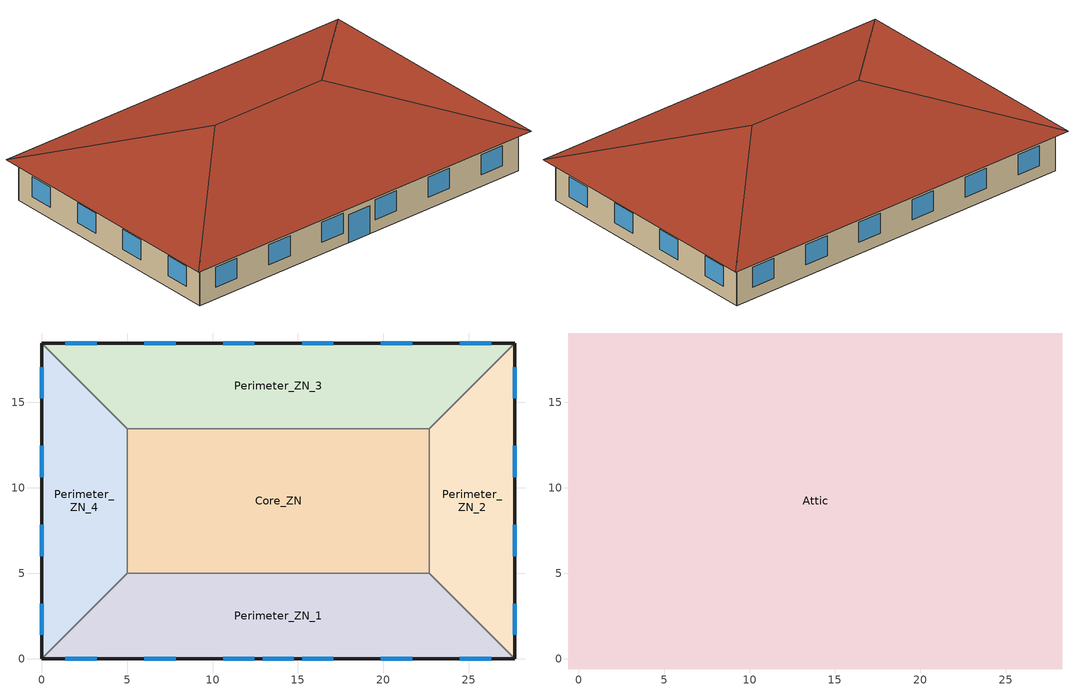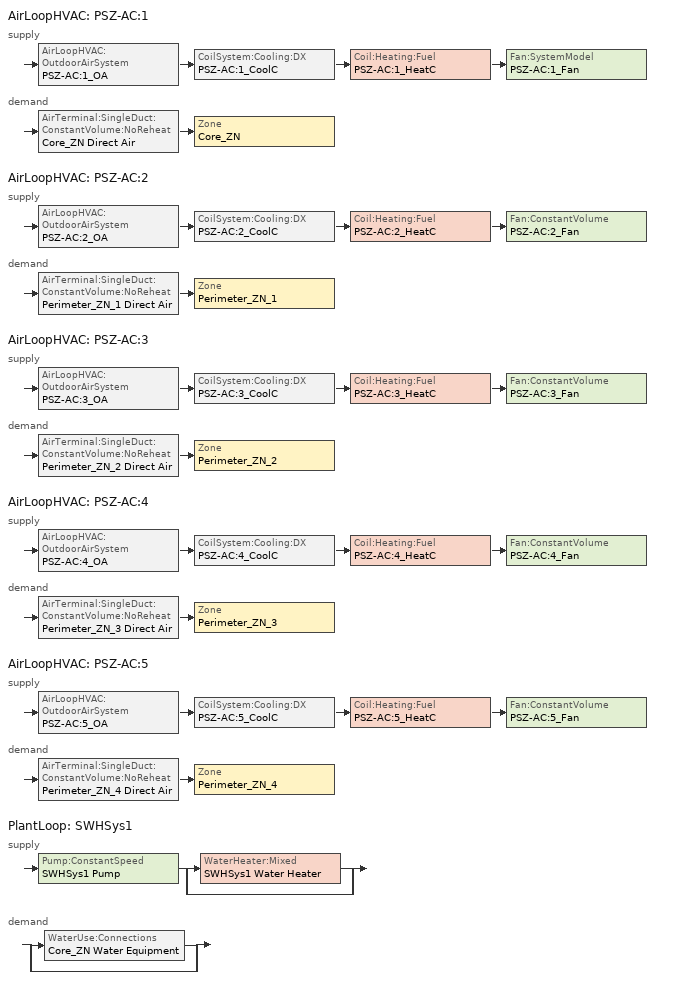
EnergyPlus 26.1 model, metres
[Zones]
Core_ZN
 floor ground (ext-slab): 5,13.46 22.69,13.46 22.69,5 5,5 z0
 wall to Perimeter_ZN_2 (int-walls): 22.69,5 22.69,13.46 z0:3.05
 wall to Perimeter_ZN_3 (int-walls): 22.69,13.46 5,13.46 z0:3.05
 wall to Perimeter_ZN_1 (int-walls): 5,5 22.69,5 z0:3.05
 wall to Perimeter_ZN_4 (int-walls): 5,13.46 5,5 z0:3.05
Perimeter_ZN_1
 floor ground (ext-slab): 27.69,0 0,0 5,5 22.69,5 z0
 wall outside (Mass Non-res Ext Wall): 0,0 27.69,0 z0:3.05
 wall to Perimeter_ZN_2 (int-walls): 27.69,0 22.69,5 z0:3.05
 wall to Perimeter_ZN_4 (int-walls): 5,5 0,0 z0:3.05
 window (Window Non-res Fixed): 1.39,0 3.22,0 / 6.01,0 7.84,0 / 10.62,0 12.45,0 / 15.24,0 17.07,0 / 19.85,0 21.68,0 / 24.47,0 26.3,0 z0.9:2.42; 12.93,0 14.76,0 z0:2.13
Perimeter_ZN_2
 floor ground (ext-slab): 22.69,13.46 27.69,18.46 27.69,0 22.69,5 z0
 wall outside (Mass Non-res Ext Wall): 27.69,0 27.69,18.46 z0:3.05
 wall to Perimeter_ZN_3 (int-walls): 27.69,18.46 22.69,13.46 z0:3.05
 window (Window Non-res Fixed): 27.69,1.39 27.69,3.22 / 27.69,6.01 27.69,7.84 / 27.69,10.62 27.69,12.45 / 27.69,15.24 27.69,17.07 z0.9:2.42
Perimeter_ZN_3
 floor ground (ext-slab): 5,13.46 0,18.46 27.69,18.46 22.69,13.46 z0
 wall outside (Mass Non-res Ext Wall): 27.69,18.46 0,18.46 z0:3.05
 wall to Perimeter_ZN_4 (int-walls): 0,18.46 5,13.46 z0:3.05
 window (Window Non-res Fixed): 26.3,18.46 24.47,18.46 / 21.68,18.46 19.85,18.46 / 17.07,18.46 15.24,18.46 / 12.45,18.46 10.62,18.46 / 7.84,18.46 6.01,18.46 / 3.22,18.46 1.39,18.46 z0.9:2.42
Perimeter_ZN_4
 floor ground (ext-slab): 5,5 0,0 0,18.46 5,13.46 z0
 wall outside (Mass Non-res Ext Wall): 0,18.46 0,0 z0:3.05
 window (Window Non-res Fixed): 0,17.07 0,15.24 / 0,12.45 0,10.62 / 0,7.84 0,6.01 / 0,3.22 0,1.39 z0.9:2.42
Attic
 floor outside (Attic Non-res Floor): 28.29,19.06 28.29,-0.6 27.69,0 27.69,18.46 z3.05; -0.6,19.06 28.29,19.06 27.69,18.46 0,18.46 z3.05; 0,0 27.69,0 28.29,-0.6 -0.6,-0.6 z3.05; -0.6,19.06 0,18.46 0,0 -0.6,-0.6 z3.05
 floor to Core_ZN (Attic Non-res Floor): 5,13.46 22.69,13.46 22.69,5 5,5 z3.05
 floor to Perimeter_ZN_2 (Attic Non-res Floor): 22.69,5 22.69,13.46 27.69,18.46 27.69,0 z3.05
 floor to Perimeter_ZN_3 (Attic Non-res Floor): 0,18.46 27.69,18.46 22.69,13.46 5,13.46 z3.05
 floor to Perimeter_ZN_1 (Attic Non-res Floor): 0,0 5,5 22.69,5 27.69,0 z3.05
 floor to Perimeter_ZN_4 (Attic Non-res Floor): 5,13.46 5,5 0,0 0,18.46 z3.05
 roof outside (Attic Non-res Roof): 28.29,-0.6,3.05 28.29,19.06,3.05 18.46,9.23,6.33; 28.29,19.06,3.05 -0.6,19.06,3.05 9.23,9.23,6.33 18.46,9.23,6.33; -0.6,-0.6,3.05 28.29,-0.6,3.05 18.46,9.23,6.33 9.23,9.23,6.33; -0.6,19.06,3.05 -0.6,-0.6,3.05 9.23,9.23,6.33
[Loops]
AirLoopHVAC 'PSZ-AC:1'
 supply: AirLoopHVAC:OutdoorAirSystem 'PSZ-AC:1_OA' > CoilSystem:Cooling:DX 'PSZ-AC:1_CoolC' > Coil:Heating:Fuel 'PSZ-AC:1_HeatC' > Fan:SystemModel 'PSZ-AC:1_Fan'
 demand: AirTerminal:SingleDuct:ConstantVolume:NoReheat 'Core_ZN Direct Air' > Zone 'Core_ZN'
AirLoopHVAC 'PSZ-AC:2'
 supply: AirLoopHVAC:OutdoorAirSystem 'PSZ-AC:2_OA' > CoilSystem:Cooling:DX 'PSZ-AC:2_CoolC' > Coil:Heating:Fuel 'PSZ-AC:2_HeatC' > Fan:ConstantVolume 'PSZ-AC:2_Fan'
 demand: AirTerminal:SingleDuct:ConstantVolume:NoReheat 'Perimeter_ZN_1 Direct Air' > Zone 'Perimeter_ZN_1'
AirLoopHVAC 'PSZ-AC:3'
 supply: AirLoopHVAC:OutdoorAirSystem 'PSZ-AC:3_OA' > CoilSystem:Cooling:DX 'PSZ-AC:3_CoolC' > Coil:Heating:Fuel 'PSZ-AC:3_HeatC' > Fan:ConstantVolume 'PSZ-AC:3_Fan'
 demand: AirTerminal:SingleDuct:ConstantVolume:NoReheat 'Perimeter_ZN_2 Direct Air' > Zone 'Perimeter_ZN_2'
AirLoopHVAC 'PSZ-AC:4'
 supply: AirLoopHVAC:OutdoorAirSystem 'PSZ-AC:4_OA' > CoilSystem:Cooling:DX 'PSZ-AC:4_CoolC' > Coil:Heating:Fuel 'PSZ-AC:4_HeatC' > Fan:ConstantVolume 'PSZ-AC:4_Fan'
 demand: AirTerminal:SingleDuct:ConstantVolume:NoReheat 'Perimeter_ZN_3 Direct Air' > Zone 'Perimeter_ZN_3'
AirLoopHVAC 'PSZ-AC:5'
 supply: AirLoopHVAC:OutdoorAirSystem 'PSZ-AC:5_OA' > CoilSystem:Cooling:DX 'PSZ-AC:5_CoolC' > Coil:Heating:Fuel 'PSZ-AC:5_HeatC' > Fan:ConstantVolume 'PSZ-AC:5_Fan'
 demand: AirTerminal:SingleDuct:ConstantVolume:NoReheat 'Perimeter_ZN_4 Direct Air' > Zone 'Perimeter_ZN_4'
PlantLoop 'SWHSys1'
 supply: Pump:ConstantSpeed 'SWHSys1 Pump' > split
  | WaterHeater:Mixed 'SWHSys1 Water Heater'
  | bypass
 demand: split
  | WaterUse:Connections 'Core_ZN Water Equipment'
  | bypass
[Building]
Ref Bldg Small Office New2004_v1.3_5.0: 0, City, 0.04, 0.2, FullInteriorAndExterior, 25, 6
[Site:Location]
USA IL-CHICAGO-OHARE: 41.77, -87.75, -6, 190
[SizingPeriod:DesignDay]
CHICAGO Ann Htg 99.6% Condns DB: 1, 21, WinterDesignDay, -20.6, 0, , , Wetbulb, -20.6, , , , , 99063, 4.9, 270, No, No, No, ASHRAEClearSky, , , , , 0
CHICAGO Ann Clg .4% Condns WB=>MDB: 7, 21, SummerDesignDay, 31.2, 10.7, , , Wetbulb, 25.5, , , , , 99063, 5.3, 230, No, No, No, ASHRAEClearSky, , , , , 1
[Site:WaterMainsTemperature]
CORRELATION: , 9.69, 28.1
[Site:GroundTemperature:BuildingSurface]
19.527, 19.502, 19.536, 19.598, 20.002, 21.64, 22.225, 22.375, 21.449, 20.121, 19.802, 19.633
[Construction]
Mass Non-res Ext Wall: 1IN Stucco, 8IN Concrete HW, Mass NonRes Wall Insulation, 1/2IN Gypsum
Attic Non-res Floor: 1/2IN Gypsum, AtticFloor NonRes Insulation, 1/2IN Gypsum
Attic Non-res Roof: Roof Membrane, Metal Decking
ext-slab: HW CONCRETE, CP02 CARPET PAD
int-walls: 1/2IN Gypsum, 1/2IN Gypsum
Window Non-res Fixed: NonRes Fixed Assembly Window
InteriorFurnishings: Std Wood 6inch
[Material]
Mass NonRes Wall Insulation: MediumRough, 0.0495495, 0.049, 265, 836.8, 0.9, 0.7, 0.7
AtticFloor NonRes Insulation: MediumRough, 0.236805, 0.049, 265, 836.8, 0.9, 0.7, 0.7
Std Wood 6inch: MediumSmooth, 0.15, 0.12, 540, 1210, 0.9, 0.7, 0.7
1/2IN Gypsum: Smooth, 0.0127, 0.16, 784.9, 830, 0.9, 0.92, 0.92
1IN Stucco: Smooth, 0.0253, 0.6918, 1858, 837, 0.9, 0.92, 0.92
8IN CONCRETE HW: Rough, 0.2032, 1.311, 2240, 836.8, 0.9, 0.7, 0.7
HW CONCRETE: Rough, 0.1016, 1.311, 2240, 836.8, 0.9, 0.7, 0.7
Roof Membrane: VeryRough, 0.0095, 0.16, 1121.29, 1460, 0.9, 0.7, 0.7
Metal Decking: MediumSmooth, 0.0015, 45.006, 7680, 418.4, 0.9, 0.7, 0.3
[WindowMaterial:SimpleGlazingSystem]
NonRes Fixed Assembly Window: 3.23646, 0.39
[Material:NoMass]
CP02 CARPET PAD: VeryRough, 0.2165, 0.9, 0.7, 0.8
[Zone]
Attic: 0, 0, 0, 0, 1, 1, , , autocalculate, , , No
Core_ZN; Perimeter_ZN_1; Perimeter_ZN_2; Perimeter_ZN_3; Perimeter_ZN_4: 0, 0, 0, 0, 1, 1, , , autocalculate, , , Yes
[People]
Core_ZN People: Core_ZN, BLDG_OCC_SCH, Area/Person, , , 18.58, 0.3, AUTOCALCULATE, ACTIVITY_SCH, , No, EnclosureAveraged, , WORK_EFF_SCH, ClothingInsulationSchedule, , CLOTHING_SCH, AIR_VELO_SCH, Fanger
Perimeter_ZN_1 People: Perimeter_ZN_1, BLDG_OCC_SCH, Area/Person, , , 18.58, 0.3, AUTOCALCULATE, ACTIVITY_SCH, , No, EnclosureAveraged, , WORK_EFF_SCH, ClothingInsulationSchedule, , CLOTHING_SCH, AIR_VELO_SCH, Fanger
Perimeter_ZN_2 People: Perimeter_ZN_2, BLDG_OCC_SCH, Area/Person, , , 18.58, 0.3, AUTOCALCULATE, ACTIVITY_SCH, , No, EnclosureAveraged, , WORK_EFF_SCH, ClothingInsulationSchedule, , CLOTHING_SCH, AIR_VELO_SCH, Fanger
Perimeter_ZN_3 People: Perimeter_ZN_3, BLDG_OCC_SCH, Area/Person, , , 18.58, 0.3, AUTOCALCULATE, ACTIVITY_SCH, , No, EnclosureAveraged, , WORK_EFF_SCH, ClothingInsulationSchedule, , CLOTHING_SCH, AIR_VELO_SCH, Fanger
Perimeter_ZN_4 People: Perimeter_ZN_4, BLDG_OCC_SCH, Area/Person, , , 18.58, 0.3, AUTOCALCULATE, ACTIVITY_SCH, , No, EnclosureAveraged, , WORK_EFF_SCH, ClothingInsulationSchedule, , CLOTHING_SCH, AIR_VELO_SCH, Fanger
[Lights]
Core_ZN_Lights: Core_ZN, BLDG_LIGHT_SCH, Watts/Area, , 10.76, , 0, 0.7, 0.2, 1, General, No
Perimeter_ZN_1_Lights: Perimeter_ZN_1, BLDG_LIGHT_SCH, Watts/Area, , 10.76, , 0, 0.7, 0.2, 1, General, No
Perimeter_ZN_2_Lights: Perimeter_ZN_2, BLDG_LIGHT_SCH, Watts/Area, , 10.76, , 0, 0.7, 0.2, 1, General, No
Perimeter_ZN_3_Lights: Perimeter_ZN_3, BLDG_LIGHT_SCH, Watts/Area, , 10.76, , 0, 0.7, 0.2, 1, General, No
Perimeter_ZN_4_Lights: Perimeter_ZN_4, BLDG_LIGHT_SCH, Watts/Area, , 10.76, , 0, 0.7, 0.2, 1, General, No
[ElectricEquipment]
Core_ZN_MiscPlug_Equip: Core_ZN, BLDG_EQUIP_SCH, Watts/Area, , 10.76, , 0, 0.5, 0, MiscPlug
Perimeter_ZN_1_MiscPlug_Equip: Perimeter_ZN_1, BLDG_EQUIP_SCH, Watts/Area, , 10.76, , 0, 0.5, 0, MiscPlug
Perimeter_ZN_2_MiscPlug_Equip: Perimeter_ZN_2, BLDG_EQUIP_SCH, Watts/Area, , 10.76, , 0, 0.5, 0, MiscPlug
Perimeter_ZN_3_MiscPlug_Equip: Perimeter_ZN_3, BLDG_EQUIP_SCH, Watts/Area, , 10.76, , 0, 0.5, 0, MiscPlug
Perimeter_ZN_4_MiscPlug_Equip: Perimeter_ZN_4, BLDG_EQUIP_SCH, Watts/Area, , 10.76, , 0, 0.5, 0, MiscPlug
[Exterior:Lights]
Exterior Facade Lighting: ALWAYS_ON, 2303, AstronomicalClock, Exterior Facade Lighting
[ZoneInfiltration:DesignFlowRate]
Core_ZN_Infiltration: Core_ZN, INFIL_QUARTER_ON_SCH, AirChanges/Hour, , , , 0.36, 1, 0, 0, 0
Perimeter_ZN_1_Infiltration: Perimeter_ZN_1, INFIL_QUARTER_ON_SCH, Flow/ExteriorArea, , , 0.000302, , 1, 0, 0, 0
Perimeter_ZN_2_Infiltration: Perimeter_ZN_2, INFIL_QUARTER_ON_SCH, Flow/ExteriorArea, , , 0.000302, , 1, 0, 0, 0
Perimeter_ZN_3_Infiltration: Perimeter_ZN_3, INFIL_QUARTER_ON_SCH, Flow/ExteriorArea, , , 0.000302, , 1, 0, 0, 0
Perimeter_ZN_4_Infiltration: Perimeter_ZN_4, INFIL_QUARTER_ON_SCH, Flow/ExteriorArea, , , 0.000302, , 1, 0, 0, 0
Attic_Infiltration: Attic, ALWAYS_ON, AirChanges/Hour, , , , 1, 1, 0, 0, 0
[InternalMass]
Core_ZN Internal Mass: InteriorFurnishings, Core_ZN, , 299.3148
Perimeter_ZN_1 Internal Mass: InteriorFurnishings, Perimeter_ZN_1, , 226.9
Perimeter_ZN_2 Internal Mass: InteriorFurnishings, Perimeter_ZN_2, , 134.6
Perimeter_ZN_3 Internal Mass: InteriorFurnishings, Perimeter_ZN_3, , 226.9
Perimeter_ZN_4 Internal Mass: InteriorFurnishings, Perimeter_ZN_4, , 134.6
[Fan:SystemModel]
PSZ-AC:1_Fan: HVACOperationSchd, PSZ-AC:1_HeatC-PSZ-AC:1_FanNode, PSZ-AC:1 Supply Equipment Outlet Node, AUTOSIZE, Discrete, 0, 622, 0.825, 1, AUTOSIZE, TotalEfficiencyAndPressure, , , 0.53625, , , , , , Fan Energy
[Fan:ConstantVolume]
PSZ-AC:2_Fan: HVACOperationSchd, 0.53625, 622, AUTOSIZE, 0.825, 1, PSZ-AC:2_HeatC-PSZ-AC:2_FanNode, PSZ-AC:2 Supply Equipment Outlet Node, Fan Energy
PSZ-AC:3_Fan: HVACOperationSchd, 0.53625, 622, AUTOSIZE, 0.825, 1, PSZ-AC:3_HeatC-PSZ-AC:3_FanNode, PSZ-AC:3 Supply Equipment Outlet Node, Fan Energy
PSZ-AC:4_Fan: HVACOperationSchd, 0.53625, 622, AUTOSIZE, 0.825, 1, PSZ-AC:4_HeatC-PSZ-AC:4_FanNode, PSZ-AC:4 Supply Equipment Outlet Node, Fan Energy
PSZ-AC:5_Fan: HVACOperationSchd, 0.53625, 622, AUTOSIZE, 0.825, 1, PSZ-AC:5_HeatC-PSZ-AC:5_FanNode, PSZ-AC:5 Supply Equipment Outlet Node, Fan Energy
[Coil:Heating:Fuel]
PSZ-AC:1_HeatC: ALWAYS_ON, NaturalGas, 0.8, AUTOSIZE, PSZ-AC:1_CoolC-PSZ-AC:1_HeatCNode, PSZ-AC:1_HeatC-PSZ-AC:1_FanNode, PSZ-AC:1_HeatC-PSZ-AC:1_FanNode
PSZ-AC:2_HeatC: ALWAYS_ON, NaturalGas, 0.8, AUTOSIZE, PSZ-AC:2_CoolC-PSZ-AC:2_HeatCNode, PSZ-AC:2_HeatC-PSZ-AC:2_FanNode, PSZ-AC:2_HeatC-PSZ-AC:2_FanNode
PSZ-AC:3_HeatC: ALWAYS_ON, NaturalGas, 0.8, AUTOSIZE, PSZ-AC:3_CoolC-PSZ-AC:3_HeatCNode, PSZ-AC:3_HeatC-PSZ-AC:3_FanNode, PSZ-AC:3_HeatC-PSZ-AC:3_FanNode
PSZ-AC:4_HeatC: ALWAYS_ON, NaturalGas, 0.8, AUTOSIZE, PSZ-AC:4_CoolC-PSZ-AC:4_HeatCNode, PSZ-AC:4_HeatC-PSZ-AC:4_FanNode, PSZ-AC:4_HeatC-PSZ-AC:4_FanNode
PSZ-AC:5_HeatC: ALWAYS_ON, NaturalGas, 0.8, AUTOSIZE, PSZ-AC:5_CoolC-PSZ-AC:5_HeatCNode, PSZ-AC:5_HeatC-PSZ-AC:5_FanNode, PSZ-AC:5_HeatC-PSZ-AC:5_FanNode
[Coil:Cooling:DX:SingleSpeed]
PSZ-AC:1_CoolC DXCoil: ALWAYS_ON, AUTOSIZE, AUTOSIZE, 3.66668, AUTOSIZE, , 934.4, PSZ-AC:1_OA-PSZ-AC:1_CoolCNode, PSZ-AC:1_CoolC-PSZ-AC:1_HeatCNode, Cool-Cap-fT, ConstantCubic, Cool-EIR-fT, ConstantCubic, Cool-PLF-fPLR
PSZ-AC:2_CoolC DXCoil: ALWAYS_ON, AUTOSIZE, AUTOSIZE, 3.66668, AUTOSIZE, , 934.4, PSZ-AC:2_OA-PSZ-AC:2_CoolCNode, PSZ-AC:2_CoolC-PSZ-AC:2_HeatCNode, Cool-Cap-fT, ConstantCubic, Cool-EIR-fT, ConstantCubic, Cool-PLF-fPLR
PSZ-AC:3_CoolC DXCoil: ALWAYS_ON, AUTOSIZE, AUTOSIZE, 3.66668, AUTOSIZE, , 934.4, PSZ-AC:3_OA-PSZ-AC:3_CoolCNode, PSZ-AC:3_CoolC-PSZ-AC:3_HeatCNode, Cool-Cap-fT, ConstantCubic, Cool-EIR-fT, ConstantCubic, Cool-PLF-fPLR
PSZ-AC:4_CoolC DXCoil: ALWAYS_ON, AUTOSIZE, AUTOSIZE, 3.66668, AUTOSIZE, , 934.4, PSZ-AC:4_OA-PSZ-AC:4_CoolCNode, PSZ-AC:4_CoolC-PSZ-AC:4_HeatCNode, Cool-Cap-fT, ConstantCubic, Cool-EIR-fT, ConstantCubic, Cool-PLF-fPLR
PSZ-AC:5_CoolC DXCoil: ALWAYS_ON, AUTOSIZE, AUTOSIZE, 3.66668, AUTOSIZE, , 934.4, PSZ-AC:5_OA-PSZ-AC:5_CoolCNode, PSZ-AC:5_CoolC-PSZ-AC:5_HeatCNode, Cool-Cap-fT, ConstantCubic, Cool-EIR-fT, ConstantCubic, Cool-PLF-fPLR
[Zone equipment]
Core_ZN: Core_ZN Direct Air
Perimeter_ZN_1: Perimeter_ZN_1 Direct Air
Perimeter_ZN_2: Perimeter_ZN_2 Direct Air
Perimeter_ZN_3: Perimeter_ZN_3 Direct Air
Perimeter_ZN_4: Perimeter_ZN_4 Direct Air
[Sizing:Zone]
Core_ZN: SupplyAirTemperature, 14, , SupplyAirTemperature, 40, , 0.0085, 0.008, SZ DSOA Core_ZN, , , DesignDay, , , , , DesignDay, , , , , , No, NeutralSupplyAir, autosize, autosize
Perimeter_ZN_1: SupplyAirTemperature, 13.9, , SupplyAirTemperature, 40, , 0.0085, 0.008, SZ DSOA Perimeter_ZN_1, , , DesignDay, , , , , DesignDay, , , , , , No, NeutralSupplyAir, autosize, autosize
Perimeter_ZN_2: SupplyAirTemperature, 14, , SupplyAirTemperature, 40, , 0.0085, 0.008, SZ DSOA Perimeter_ZN_2, , , DesignDay, , , , , DesignDay, , , , , , No, NeutralSupplyAir, autosize, autosize
Perimeter_ZN_3: SupplyAirTemperature, 13.9, , SupplyAirTemperature, 40, , 0.0085, 0.008, SZ DSOA Perimeter_ZN_3, , , DesignDay, , , , , DesignDay, , , , , , No, NeutralSupplyAir, autosize, autosize
Perimeter_ZN_4: SupplyAirTemperature, 14, , SupplyAirTemperature, 40, , 0.0085, 0.008, SZ DSOA Perimeter_ZN_4, , , DesignDay, , , , , DesignDay, , , , , , No, NeutralSupplyAir, autosize, autosize
[DesignSpecification:OutdoorAir]
SZ DSOA Core_ZN; SZ DSOA Perimeter_ZN_1; SZ DSOA Perimeter_ZN_2; SZ DSOA Perimeter_ZN_3; SZ DSOA Perimeter_ZN_4: Flow/Person, 0.01
[ZoneControl:Thermostat]
Core_ZN Thermostat: Core_ZN, Dual Zone Control Type Sched, ThermostatSetpoint:DualSetpoint, Core_ZN DualSPSched
Perimeter_ZN_1 Thermostat: Perimeter_ZN_1, Dual Zone Control Type Sched, ThermostatSetpoint:DualSetpoint, Perimeter_ZN_1 DualSPSched
Perimeter_ZN_2 Thermostat: Perimeter_ZN_2, Dual Zone Control Type Sched, ThermostatSetpoint:DualSetpoint, Perimeter_ZN_2 DualSPSched
Perimeter_ZN_3 Thermostat: Perimeter_ZN_3, Dual Zone Control Type Sched, ThermostatSetpoint:DualSetpoint, Perimeter_ZN_3 DualSPSched
Perimeter_ZN_4 Thermostat: Perimeter_ZN_4, Dual Zone Control Type Sched, ThermostatSetpoint:DualSetpoint, Perimeter_ZN_4 DualSPSched
[ThermostatSetpoint:DualSetpoint]
Core_ZN DualSPSched: ECOLOOP_HTG_CORE_ZN, ECOLOOP_CLG_CORE_ZN
Perimeter_ZN_1 DualSPSched: ECOLOOP_HTG_PERIMETER_ZN_1, ECOLOOP_CLG_PERIMETER_ZN_1
Perimeter_ZN_2 DualSPSched: ECOLOOP_HTG_PERIMETER_ZN_2, ECOLOOP_CLG_PERIMETER_ZN_2
Perimeter_ZN_3 DualSPSched: ECOLOOP_HTG_PERIMETER_ZN_3, ECOLOOP_CLG_PERIMETER_ZN_3
Perimeter_ZN_4 DualSPSched: ECOLOOP_HTG_PERIMETER_ZN_4, ECOLOOP_CLG_PERIMETER_ZN_4
[SetpointManager:SingleZone:Reheat]
SupAirTemp MngrCore_ZN: Temperature, 10, 50, Core_ZN, Core_ZN Air Node, Core_ZN Direct Air Inlet Node Name, PSZ-AC:1 Supply Equipment Outlet Node
SupAirTemp MngrPerimeter_ZN_1: Temperature, 10, 50, Perimeter_ZN_1, Perimeter_ZN_1 Air Node, Perimeter_ZN_1 Direct Air Inlet Node Name, PSZ-AC:2 Supply Equipment Outlet Node
SupAirTemp MngrPerimeter_ZN_2: Temperature, 10, 50, Perimeter_ZN_2, Perimeter_ZN_2 Air Node, Perimeter_ZN_2 Direct Air Inlet Node Name, PSZ-AC:3 Supply Equipment Outlet Node
SupAirTemp MngrPerimeter_ZN_3: Temperature, 10, 50, Perimeter_ZN_3, Perimeter_ZN_3 Air Node, Perimeter_ZN_3 Direct Air Inlet Node Name, PSZ-AC:4 Supply Equipment Outlet Node
SupAirTemp MngrPerimeter_ZN_4: Temperature, 10, 50, Perimeter_ZN_4, Perimeter_ZN_4 Air Node, Perimeter_ZN_4 Direct Air Inlet Node Name, PSZ-AC:5 Supply Equipment Outlet Node
[Sizing:System]
PSZ-AC:1; PSZ-AC:2; PSZ-AC:3; PSZ-AC:4; PSZ-AC:5: Sensible, AUTOSIZE, 1, 7, 0.008, 12.8, 0.008, 12.8, 40, NonCoincident, No, No, 0.0085, 0.008, DesignDay, , , , , DesignDay, , , , , , , 1, CoolingDesignCapacity, autosize, , , HeatingDesignCapacity, autosize, , , VAV
[Controller:OutdoorAir]
PSZ-AC:1_OA_Controller: PSZ-AC:1_OARelief Node, PSZ-AC:1 Supply Equipment Inlet Node, PSZ-AC:1_OA-PSZ-AC:1_CoolCNode, PSZ-AC:1_OAInlet Node, AUTOSIZE, AUTOSIZE, NoEconomizer, ModulateFlow, 28, 64000, , , -100, NoLockout, FixedMinimum, MinOA_Sched
PSZ-AC:2_OA_Controller: PSZ-AC:2_OARelief Node, PSZ-AC:2 Supply Equipment Inlet Node, PSZ-AC:2_OA-PSZ-AC:2_CoolCNode, PSZ-AC:2_OAInlet Node, AUTOSIZE, AUTOSIZE, NoEconomizer, ModulateFlow, 28, 64000, , , -100, NoLockout, FixedMinimum, MinOA_Sched
PSZ-AC:3_OA_Controller: PSZ-AC:3_OARelief Node, PSZ-AC:3 Supply Equipment Inlet Node, PSZ-AC:3_OA-PSZ-AC:3_CoolCNode, PSZ-AC:3_OAInlet Node, AUTOSIZE, AUTOSIZE, NoEconomizer, ModulateFlow, 28, 64000, , , -100, NoLockout, FixedMinimum, MinOA_Sched
PSZ-AC:4_OA_Controller: PSZ-AC:4_OARelief Node, PSZ-AC:4 Supply Equipment Inlet Node, PSZ-AC:4_OA-PSZ-AC:4_CoolCNode, PSZ-AC:4_OAInlet Node, AUTOSIZE, AUTOSIZE, NoEconomizer, ModulateFlow, 28, 64000, , , -100, NoLockout, FixedMinimum, MinOA_Sched
PSZ-AC:5_OA_Controller: PSZ-AC:5_OARelief Node, PSZ-AC:5 Supply Equipment Inlet Node, PSZ-AC:5_OA-PSZ-AC:5_CoolCNode, PSZ-AC:5_OAInlet Node, AUTOSIZE, AUTOSIZE, NoEconomizer, ModulateFlow, 28, 64000, , , -100, NoLockout, FixedMinimum, MinOA_Sched
[AirLoopHVAC]
PSZ-AC:1: , PSZ-AC:1 Availability Manager List, AUTOSIZE, PSZ-AC:1 Air Loop Branches, , PSZ-AC:1 Supply Equipment Inlet Node, PSZ-AC:1 Zone Equipment Outlet Node, PSZ-AC:1 Zone Equipment Inlet Node, PSZ-AC:1 Supply Equipment Outlet Node
PSZ-AC:2: , PSZ-AC:2 Availability Manager List, AUTOSIZE, PSZ-AC:2 Air Loop Branches, , PSZ-AC:2 Supply Equipment Inlet Node, PSZ-AC:2 Zone Equipment Outlet Node, PSZ-AC:2 Zone Equipment Inlet Node, PSZ-AC:2 Supply Equipment Outlet Node
PSZ-AC:3: , PSZ-AC:3 Availability Manager List, AUTOSIZE, PSZ-AC:3 Air Loop Branches, , PSZ-AC:3 Supply Equipment Inlet Node, PSZ-AC:3 Zone Equipment Outlet Node, PSZ-AC:3 Zone Equipment Inlet Node, PSZ-AC:3 Supply Equipment Outlet Node
PSZ-AC:4: , PSZ-AC:4 Availability Manager List, AUTOSIZE, PSZ-AC:4 Air Loop Branches, , PSZ-AC:4 Supply Equipment Inlet Node, PSZ-AC:4 Zone Equipment Outlet Node, PSZ-AC:4 Zone Equipment Inlet Node, PSZ-AC:4 Supply Equipment Outlet Node
PSZ-AC:5: , PSZ-AC:5 Availability Manager List, AUTOSIZE, PSZ-AC:5 Air Loop Branches, , PSZ-AC:5 Supply Equipment Inlet Node, PSZ-AC:5 Zone Equipment Outlet Node, PSZ-AC:5 Zone Equipment Inlet Node, PSZ-AC:5 Supply Equipment Outlet Node
[CoilSystem:Cooling:DX]
PSZ-AC:1_CoolC: ALWAYS_ON, PSZ-AC:1_OA-PSZ-AC:1_CoolCNode, PSZ-AC:1_CoolC-PSZ-AC:1_HeatCNode, PSZ-AC:1_CoolC-PSZ-AC:1_HeatCNode, Coil:Cooling:DX:SingleSpeed, PSZ-AC:1_CoolC DXCoil
PSZ-AC:2_CoolC: ALWAYS_ON, PSZ-AC:2_OA-PSZ-AC:2_CoolCNode, PSZ-AC:2_CoolC-PSZ-AC:2_HeatCNode, PSZ-AC:2_CoolC-PSZ-AC:2_HeatCNode, Coil:Cooling:DX:SingleSpeed, PSZ-AC:2_CoolC DXCoil
PSZ-AC:3_CoolC: ALWAYS_ON, PSZ-AC:3_OA-PSZ-AC:3_CoolCNode, PSZ-AC:3_CoolC-PSZ-AC:3_HeatCNode, PSZ-AC:3_CoolC-PSZ-AC:3_HeatCNode, Coil:Cooling:DX:SingleSpeed, PSZ-AC:3_CoolC DXCoil
PSZ-AC:4_CoolC: ALWAYS_ON, PSZ-AC:4_OA-PSZ-AC:4_CoolCNode, PSZ-AC:4_CoolC-PSZ-AC:4_HeatCNode, PSZ-AC:4_CoolC-PSZ-AC:4_HeatCNode, Coil:Cooling:DX:SingleSpeed, PSZ-AC:4_CoolC DXCoil
PSZ-AC:5_CoolC: ALWAYS_ON, PSZ-AC:5_OA-PSZ-AC:5_CoolCNode, PSZ-AC:5_CoolC-PSZ-AC:5_HeatCNode, PSZ-AC:5_CoolC-PSZ-AC:5_HeatCNode, Coil:Cooling:DX:SingleSpeed, PSZ-AC:5_CoolC DXCoil
[AirTerminal:SingleDuct:ConstantVolume:NoReheat]
Core_ZN Direct Air: ALWAYS_ON, Core_ZN Direct Air Inlet Node Name ATInlet, Core_ZN Direct Air Inlet Node Name, AUTOSIZE
Perimeter_ZN_1 Direct Air: ALWAYS_ON, Perimeter_ZN_1 Direct Air Inlet Node Name ATInlet, Perimeter_ZN_1 Direct Air Inlet Node Name, AUTOSIZE
Perimeter_ZN_2 Direct Air: ALWAYS_ON, Perimeter_ZN_2 Direct Air Inlet Node Name ATInlet, Perimeter_ZN_2 Direct Air Inlet Node Name, AUTOSIZE
Perimeter_ZN_3 Direct Air: ALWAYS_ON, Perimeter_ZN_3 Direct Air Inlet Node Name ATInlet, Perimeter_ZN_3 Direct Air Inlet Node Name, AUTOSIZE
Perimeter_ZN_4 Direct Air: ALWAYS_ON, Perimeter_ZN_4 Direct Air Inlet Node Name ATInlet, Perimeter_ZN_4 Direct Air Inlet Node Name, AUTOSIZE
[AvailabilityManager:NightCycle]
PSZ-AC:1 Availability Manager; PSZ-AC:2 Availability Manager; PSZ-AC:3 Availability Manager; PSZ-AC:4 Availability Manager; PSZ-AC:5 Availability Manager: ALWAYS_ON, HVACOperationSchd, CycleOnAny, 1, FixedRunTime, 1800
[AirLoopHVAC:OutdoorAirSystem]
PSZ-AC:1_OA: PSZ-AC:1_OA_Controllers, PSZ-AC:1_OA_Equipment
PSZ-AC:2_OA: PSZ-AC:2_OA_Controllers, PSZ-AC:2_OA_Equipment
PSZ-AC:3_OA: PSZ-AC:3_OA_Controllers, PSZ-AC:3_OA_Equipment
PSZ-AC:4_OA: PSZ-AC:4_OA_Controllers, PSZ-AC:4_OA_Equipment
PSZ-AC:5_OA: PSZ-AC:5_OA_Controllers, PSZ-AC:5_OA_Equipment
[OutdoorAir:Mixer]
PSZ-AC:1_OAMixing Box: PSZ-AC:1_OA-PSZ-AC:1_CoolCNode, PSZ-AC:1_OAInlet Node, PSZ-AC:1_OARelief Node, PSZ-AC:1 Supply Equipment Inlet Node
PSZ-AC:2_OAMixing Box: PSZ-AC:2_OA-PSZ-AC:2_CoolCNode, PSZ-AC:2_OAInlet Node, PSZ-AC:2_OARelief Node, PSZ-AC:2 Supply Equipment Inlet Node
PSZ-AC:3_OAMixing Box: PSZ-AC:3_OA-PSZ-AC:3_CoolCNode, PSZ-AC:3_OAInlet Node, PSZ-AC:3_OARelief Node, PSZ-AC:3 Supply Equipment Inlet Node
PSZ-AC:4_OAMixing Box: PSZ-AC:4_OA-PSZ-AC:4_CoolCNode, PSZ-AC:4_OAInlet Node, PSZ-AC:4_OARelief Node, PSZ-AC:4 Supply Equipment Inlet Node
PSZ-AC:5_OAMixing Box: PSZ-AC:5_OA-PSZ-AC:5_CoolCNode, PSZ-AC:5_OAInlet Node, PSZ-AC:5_OARelief Node, PSZ-AC:5 Supply Equipment Inlet Node
[SetpointManager:MixedAir]
PSZ-AC:1_CoolC SAT Manager: Temperature, PSZ-AC:1 Supply Equipment Outlet Node, PSZ-AC:1_HeatC-PSZ-AC:1_FanNode, PSZ-AC:1 Supply Equipment Outlet Node, PSZ-AC:1_CoolC-PSZ-AC:1_HeatCNode
PSZ-AC:1_HeatC MixedAir Manager: Temperature, PSZ-AC:1 Supply Equipment Outlet Node, PSZ-AC:1_HeatC-PSZ-AC:1_FanNode, PSZ-AC:1 Supply Equipment Outlet Node, PSZ-AC:1_HeatC-PSZ-AC:1_FanNode
PSZ-AC:1_OAMixed Air Temp Manager: Temperature, PSZ-AC:1 Supply Equipment Outlet Node, PSZ-AC:1_HeatC-PSZ-AC:1_FanNode, PSZ-AC:1 Supply Equipment Outlet Node, PSZ-AC:1_OA-PSZ-AC:1_CoolCNode
PSZ-AC:2_CoolC SAT Manager: Temperature, PSZ-AC:2 Supply Equipment Outlet Node, PSZ-AC:2_HeatC-PSZ-AC:2_FanNode, PSZ-AC:2 Supply Equipment Outlet Node, PSZ-AC:2_CoolC-PSZ-AC:2_HeatCNode
PSZ-AC:2_HeatC MixedAir Manager: Temperature, PSZ-AC:2 Supply Equipment Outlet Node, PSZ-AC:2_HeatC-PSZ-AC:2_FanNode, PSZ-AC:2 Supply Equipment Outlet Node, PSZ-AC:2_HeatC-PSZ-AC:2_FanNode
PSZ-AC:2_OAMixed Air Temp Manager: Temperature, PSZ-AC:2 Supply Equipment Outlet Node, PSZ-AC:2_HeatC-PSZ-AC:2_FanNode, PSZ-AC:2 Supply Equipment Outlet Node, PSZ-AC:2_OA-PSZ-AC:2_CoolCNode
PSZ-AC:3_CoolC SAT Manager: Temperature, PSZ-AC:3 Supply Equipment Outlet Node, PSZ-AC:3_HeatC-PSZ-AC:3_FanNode, PSZ-AC:3 Supply Equipment Outlet Node, PSZ-AC:3_CoolC-PSZ-AC:3_HeatCNode
PSZ-AC:3_HeatC MixedAir Manager: Temperature, PSZ-AC:3 Supply Equipment Outlet Node, PSZ-AC:3_HeatC-PSZ-AC:3_FanNode, PSZ-AC:3 Supply Equipment Outlet Node, PSZ-AC:3_HeatC-PSZ-AC:3_FanNode
PSZ-AC:3_OAMixed Air Temp Manager: Temperature, PSZ-AC:3 Supply Equipment Outlet Node, PSZ-AC:3_HeatC-PSZ-AC:3_FanNode, PSZ-AC:3 Supply Equipment Outlet Node, PSZ-AC:3_OA-PSZ-AC:3_CoolCNode
PSZ-AC:4_CoolC SAT Manager: Temperature, PSZ-AC:4 Supply Equipment Outlet Node, PSZ-AC:4_HeatC-PSZ-AC:4_FanNode, PSZ-AC:4 Supply Equipment Outlet Node, PSZ-AC:4_CoolC-PSZ-AC:4_HeatCNode
PSZ-AC:4_HeatC MixedAir Manager: Temperature, PSZ-AC:4 Supply Equipment Outlet Node, PSZ-AC:4_HeatC-PSZ-AC:4_FanNode, PSZ-AC:4 Supply Equipment Outlet Node, PSZ-AC:4_HeatC-PSZ-AC:4_FanNode
PSZ-AC:4_OAMixed Air Temp Manager: Temperature, PSZ-AC:4 Supply Equipment Outlet Node, PSZ-AC:4_HeatC-PSZ-AC:4_FanNode, PSZ-AC:4 Supply Equipment Outlet Node, PSZ-AC:4_OA-PSZ-AC:4_CoolCNode
PSZ-AC:5_CoolC SAT Manager: Temperature, PSZ-AC:5 Supply Equipment Outlet Node, PSZ-AC:5_HeatC-PSZ-AC:5_FanNode, PSZ-AC:5 Supply Equipment Outlet Node, PSZ-AC:5_CoolC-PSZ-AC:5_HeatCNode
PSZ-AC:5_HeatC MixedAir Manager: Temperature, PSZ-AC:5 Supply Equipment Outlet Node, PSZ-AC:5_HeatC-PSZ-AC:5_FanNode, PSZ-AC:5 Supply Equipment Outlet Node, PSZ-AC:5_HeatC-PSZ-AC:5_FanNode
PSZ-AC:5_OAMixed Air Temp Manager: Temperature, PSZ-AC:5 Supply Equipment Outlet Node, PSZ-AC:5_HeatC-PSZ-AC:5_FanNode, PSZ-AC:5 Supply Equipment Outlet Node, PSZ-AC:5_OA-PSZ-AC:5_CoolCNode
[WaterHeater:Mixed]
SWHSys1 Water Heater: 0.1514, SWHSys1 Water Heater Setpoint Temperature Schedule Name, 2, 82.2222, Cycle, 845000, , , , NATURALGAS, 0.8, , 20, NATURALGAS, 0.8, , NATURALGAS, , SCHEDULE, SWHSys1 Water Heater Ambient Temperature Schedule Name, , , 6, , 6, , , , , SWHSys1 Pump-SWHSys1 Water HeaterNode, SWHSys1 Supply Equipment Outlet Node, 1, , , 1, AUTOSIZE, AUTOSIZE, 1.5
[Pump:ConstantSpeed]
SWHSys1 Pump: SWHSys1 Supply Inlet Node, SWHSys1 Pump-SWHSys1 Water HeaterNodeviaConnector, AUTOSIZE, 0.001, AUTOSIZE, 1, 0, Intermittent
[WaterUse:Equipment]
Core_ZN Water Equipment: , 3.15e-06, BLDG_SWH_SCH, Water Equipment Temp Sched, Water Equipment Hot Supply Temp Sched, , Core_ZN, Water Equipment Sensible fract sched, Water Equipment Latent fract sched
[PlantEquipmentList]
SWHSys1 Equipment List: WaterHeater:Mixed, SWHSys1 Water Heater
[Sizing:Plant]
SWHSys1: Heating, 60, 5
[SetpointManager:Scheduled]
SWHSys1 Loop Setpoint Manager: Temperature, SWHSys1-Loop-Temp-Schedule, SWHSys1 Supply Outlet Node
[PlantEquipmentOperationSchemes]
SWHSys1 Loop Operation Scheme List: PlantEquipmentOperation:HeatingLoad, SWHSys1 Operation Scheme, ALWAYS_ON
[PlantEquipmentOperation:HeatingLoad]
SWHSys1 Operation Scheme: 0, 1000000000000000, SWHSys1 Equipment List
[PlantLoop]
SWHSys1: Water, , SWHSys1 Loop Operation Scheme List, SWHSys1 Supply Outlet Node, 60, 10, AUTOSIZE, 0, AUTOSIZE, SWHSys1 Supply Inlet Node, SWHSys1 Supply Outlet Node, SWHSys1 Supply Branches, SWHSys1 Supply Connectors, SWHSys1 Demand Inlet Node, SWHSys1 Demand Outlet Node, SWHSys1 Demand Branches, SWHSys1 Demand Connectors, Optimal
[WaterUse:Connections]
Core_ZN Water Equipment: Core_ZN Water Equipment Water Inlet Node, Core_ZN Water Equipment Water Outlet Node, , , , , , , , Core_ZN Water Equipment
[UtilityCost:Tariff]
PSI_LLF_LowLoadFactorService: Electricity:Facility, kWh, , , , , , HalfHour, 15, , , , Comm Elect
PSI_CS_CommercialElectricService: Electricity:Facility, kWh, , , , , , , 9.4, , , , Comm Elect
IN_EIAMonthlyRateGas: NaturalGas:Facility, MCF, , , , , , , 0, , , , Comm Gas
[UtilityCost:Charge:Block]
AnnualEnergyCharge: PSI_LLF_LowLoadFactorService, totalEnergy, Annual, EnergyCharges, , , 300, 0.108222, 700, 0.087021, 1500, 0.07842, remaining, 0.05832
AnnualDemandBaseCharge: PSI_LLF_LowLoadFactorService, totalEnergy, Annual, EnergyCharges, , TotalDemand, 190, 0, 110, 0.051773, remaining, 0.046965
AnnualEnergyCharge: PSI_CS_CommercialElectricService, totalEnergy, Annual, EnergyCharges, , , 300, 0.082409, 700, 0.072873, 1500, 0.061696, remaining, 0.041179
[UtilityCost:Charge:Simple]
FuelCostAdjustEnergyCharge: PSI_LLF_LowLoadFactorService, totalEnergy, Annual, EnergyCharges, 0.002028
QualPollutionControlAdjustEnergyCharge: PSI_LLF_LowLoadFactorService, totalEnergy, Annual, EnergyCharges, 0.000536
SoxNoxRiderAdjustEnergyCharge: PSI_LLF_LowLoadFactorService, totalEnergy, Annual, EnergyCharges, 0.001127
DSMRiderAdjustEnergyCharge: PSI_LLF_LowLoadFactorService, totalEnergy, Annual, EnergyCharges, -0.00037
PurchPowerTrackerAdjustEnergyCharge: PSI_LLF_LowLoadFactorService, totalEnergy, Annual, EnergyCharges, -3.1e-05
MidwestISOAdjustEnergyCharge: PSI_LLF_LowLoadFactorService, totalEnergy, Annual, EnergyCharges, -0.000216
CleanCoalRiderEnergyCharge: PSI_LLF_LowLoadFactorService, totalEnergy, Annual, EnergyCharges, 0.000833
TaxofeightPercent: PSI_LLF_LowLoadFactorService, SubTotal, Annual, Taxes, 0.08
FuelCostAdjustEnergyCharge: PSI_CS_CommercialElectricService, totalEnergy, Annual, EnergyCharges, 0.002028
QualPollutionControlAdjustEnergyCharge: PSI_CS_CommercialElectricService, totalEnergy, Annual, EnergyCharges, 0.000536
SoxNoxRiderAdjustEnergyCharge: PSI_CS_CommercialElectricService, totalEnergy, Annual, EnergyCharges, 0.001127
DSMRiderAdjustEnergyCharge: PSI_CS_CommercialElectricService, totalEnergy, Annual, EnergyCharges, 0.000021
PurchPowerTrackerAdjustEnergyCharge: PSI_CS_CommercialElectricService, totalEnergy, Annual, EnergyCharges, 0.000034
MidwestISOAdjustEnergyCharge: PSI_CS_CommercialElectricService, totalEnergy, Annual, EnergyCharges, -0.000203
CleanCoalRiderEnergyCharge: PSI_CS_CommercialElectricService, totalEnergy, Annual, EnergyCharges, 0.000807
TaxofeightPercent: PSI_CS_CommercialElectricService, SubTotal, Annual, Taxes, 0.08
MonthlyRateGasCharge: IN_EIAMonthlyRateGas, totalEnergy, Annual, EnergyCharges, IN_MonthlyGasRates
TaxofEightPercent: IN_EIAMonthlyRateGas, SubTotal, Annual, Taxes, 0.08
[UtilityCost:Qualify]
MinDemand75kw: PSI_LLF_LowLoadFactorService, TotalDemand, Minimum, 75, Annual, Count, 12
MaxDemand75kw: PSI_CS_CommercialElectricService, TotalDemand, Maximum, 75, Annual, Count, 1
[UtilityCost:Variable]
IN_MonthlyGasRates: IN_EIAMonthlyRateGas, Currency, 8.22, 7.51, 8.97, 9.01, 9.16, 10.44, 10.32, 10.13, 9.2, 8.18, 7.83, 7.63
[Schedule:Compact]
ALWAYS_ON: On/Off, Through: 12/31, For: AllDays, Until: 24:00, 1
INFIL_QUARTER_ON_SCH: Fraction, Through: 12/31, For: Weekdays SummerDesignDay, Until: 06:00, 1, Until: 22:00, 0.25, Until: 24:00, 1, For: Saturday WinterDesignDay, Until: 06:00, 1, Until: 18:00, 0.25, Until: 24:00, 1, For: Sunday Holidays AllOtherDays, Until: 24:00, 1
BLDG_OCC_SCH: Fraction, Through: 12/31, For: SummerDesignDay, Until: 06:00, 0, Until: 22:00, 1, Until: 24:00, 0.05, For: Weekdays, Until: 06:00, 0, Until: 07:00, 0.1, Until: 08:00, 0.2, Until: 12:00, 0.95, Until: 13:00, 0.5, Until: 17:00, 0.95, Until: 18:00, 0.3, Until: 20:00, 0.1, Until: 24:00, 0.05, For: Saturday, Until: 06:00, 0, Until: 08:00, 0.1, Until: 12:00, 0.3, Until: 17:00, 0.1, Until: 24:00, 0, For: AllOtherDays, Until: 24:00, 0
BLDG_LIGHT_SCH: Fraction, Through: 12/31, For: Weekdays, Until: 05:00, 0.05, Until: 07:00, 0.1, Until: 08:00, 0.3, Until: 17:00, 0.9, Until: 18:00, 0.5, Until: 20:00, 0.3, Until: 22:00, 0.2, Until: 23:00, 0.1, Until: 24:00, 0.05, For: Saturday, Until: 06:00, 0.05, Until: 08:00, 0.1, Until: 12:00, 0.3, Until: 17:00, 0.15, Until: 24:00, 0.05, For: SummerDesignDay, Until: 24:00, 1, For: WinterDesignDay, Until: 24:00, 0, For: AllOtherDays, Until: 24:00, 0.05
BLDG_EQUIP_SCH: Fraction, Through: 12/31, For: Weekdays, Until: 08:00, 0.4, Until: 12:00, 0.9, Until: 13:00, 0.8, Until: 17:00, 0.9, Until: 18:00, 0.5, Until: 24:00, 0.4, For: Saturday, Until: 06:00, 0.3, Until: 08:00, 0.4, Until: 12:00, 0.5, Until: 17:00, 0.35, Until: 24:00, 0.3, For: SummerDesignDay, Until: 24:00, 1, For: WinterDesignDay, Until: 24:00, 0, For: AllOtherDays, Until: 24:00, 0.3
ACTIVITY_SCH: Any Number, Through: 12/31, For: AllDays, Until: 24:00, 120
WORK_EFF_SCH: Fraction, Through: 12/31, For: AllDays, Until: 24:00, 0
AIR_VELO_SCH: Any Number, Through: 12/31, For: AllDays, Until: 24:00, 0.2
CLOTHING_SCH: Any Number, Through: 04/30, For: AllDays, Until: 24:00, 1, Through: 09/30, For: AllDays, Until: 24:00, 0.5, Through: 12/31, For: AllDays, Until: 24:00, 1
MinOA_Sched: Fraction, Through: 12/31, For: Weekdays SummerDesignDay, Until: 07:00, 0, Until: 22:00, 1, Until: 24:00, 0, For: Saturday WinterDesignDay, Until: 07:00, 0, Until: 18:00, 1, Until: 24:00, 0, For: AllOtherDays, Until: 24:00, 0
Dual Zone Control Type Sched: Control Type, Through: 12/31, For: AllDays, Until: 24:00, 4
HVACOperationSchd: On/Off, Through: 12/31, For: Weekdays SummerDesignDay, Until: 06:00, 0, Until: 22:00, 1, Until: 24:00, 0, For: Saturday WinterDesignDay, Until: 06:00, 0, Until: 18:00, 1, Until: 24:00, 0, For: AllOtherDays, Until: 24:00, 0
BLDG_SWH_SCH: Fraction, Through: 12/31, For: Weekdays SummerDesignDay, Until: 05:00, 0.05, Until: 06:00, 0.08, Until: 07:00, 0.07, Until: 08:00, 0.19, Until: 09:00, 0.35, Until: 10:00, 0.38, Until: 11:00, 0.39, Until: 12:00, 0.47, Until: 13:00, 0.57, Until: 14:00, 0.54, Until: 15:00, 0.34, Until: 16:00, 0.33, Until: 17:00, 0.44, Until: 18:00, 0.26, Until: 19:00, 0.21, Until: 20:00, 0.15, Until: 21:00, 0.17, Until: 22:00, 0.08, Until: 24:00, 0.05, For: Saturday WinterDesignDay, Until: 05:00, 0.05, Until: 06:00, 0.08, Until: 07:00, 0.07, Until: 08:00, 0.11, Until: 09:00, 0.15, Until: 10:00, 0.21, Until: 11:00, 0.19, Until: 12:00, 0.23, Until: 13:00, 0.2, Until: 14:00, 0.19, Until: 15:00, 0.15, Until: 16:00, 0.13, Until: 17:00, 0.14, Until: 21:00, 0.07, Until: 22:00, 0.09, Until: 24:00, 0.05, For: AllOtherDays, Until: 05:00, 0.04, Until: 06:00, 0.07, Until: 11:00, 0.04, Until: 13:00, 0.06, Until: 14:00, 0.09, Until: 15:00, 0.06, Until: 21:00, 0.04, Until: 22:00, 0.07, Until: 24:00, 0.04
Water Equipment Latent fract sched: Fraction, Through: 12/31, For: AllDays, Until: 24:00, 0.05
Water Equipment Sensible fract sched: Fraction, Through: 12/31, For: AllDays, Until: 24:00, 0.2
SWHSys1 Water Heater Ambient Temperature Schedule Name: Temperature, Through: 12/31, For: AllDays, Until: 24:00, 22
Water Equipment Temp Sched; Water Equipment Hot Supply Temp Sched: Temperature, Through: 12/31, For: AllDays, Until: 24:00, 43.3
SWHSys1 Water Heater Setpoint Temperature Schedule Name; SWHSys1-Loop-Temp-Schedule: Temperature, Through: 12/31, For: AllDays, Until: 24:00, 60
[Curve:Quadratic]
Cool-PLF-fPLR: 0.909496, 0.0986477, -0.00819488, 0, 1, 0.7, 1
[Curve:Cubic]
ConstantCubic: 1, 0, 0, 0, -100, 100
[Curve:Biquadratic]
Cool-Cap-fT: 0.971212, -0.0152755, 0.00144345, -0.00039321, -6.8364e-06, -0.000290596, -100, 100, -100, 100
Cool-EIR-fT: 0.286871, 0.0239022, -0.000810648, 0.0134585, 0.000338936, -0.000487004, -100, 100, -100, 100
[Schedule:Constant]
ECOLOOP_HTG_CORE_ZN; ECOLOOP_HTG_PERIMETER_ZN_1; ECOLOOP_HTG_PERIMETER_ZN_2; ECOLOOP_HTG_PERIMETER_ZN_3; ECOLOOP_HTG_PERIMETER_ZN_4: 20
ECOLOOP_CLG_CORE_ZN; ECOLOOP_CLG_PERIMETER_ZN_1; ECOLOOP_CLG_PERIMETER_ZN_2; ECOLOOP_CLG_PERIMETER_ZN_3; ECOLOOP_CLG_PERIMETER_ZN_4: 25.5
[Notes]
Eco-Loop Building Agents - runtime policy snapshot
Policy #2  installed at simulation hour 4399.00
Source: agent
Rationale: Occupied PMV of -0.64 shows the building is too cold, so the cooling setpoint is raised 3.5 C. This cuts cooling energy and moves comfort toward neutral at the same time.
Occupied setpoints written into Schedule:Constant objects and wired
into each zone's ThermostatSetpoint:DualSetpoint:
CORE_ZN            heating 20.00 C   cooling 25.50 C
PERIMETER_ZN_1     heating 20.00 C   cooling 25.50 C
PERIMETER_ZN_2     heating 20.00 C   cooling 25.50 C
PERIMETER_ZN_3     heating 20.00 C   cooling 25.50 C
PERIMETER_ZN_4     heating 20.00 C   cooling 25.50 C
Note: unoccupied setback and precool are applied at runtime by the
reflex controller and are not representable in a constant schedule.
